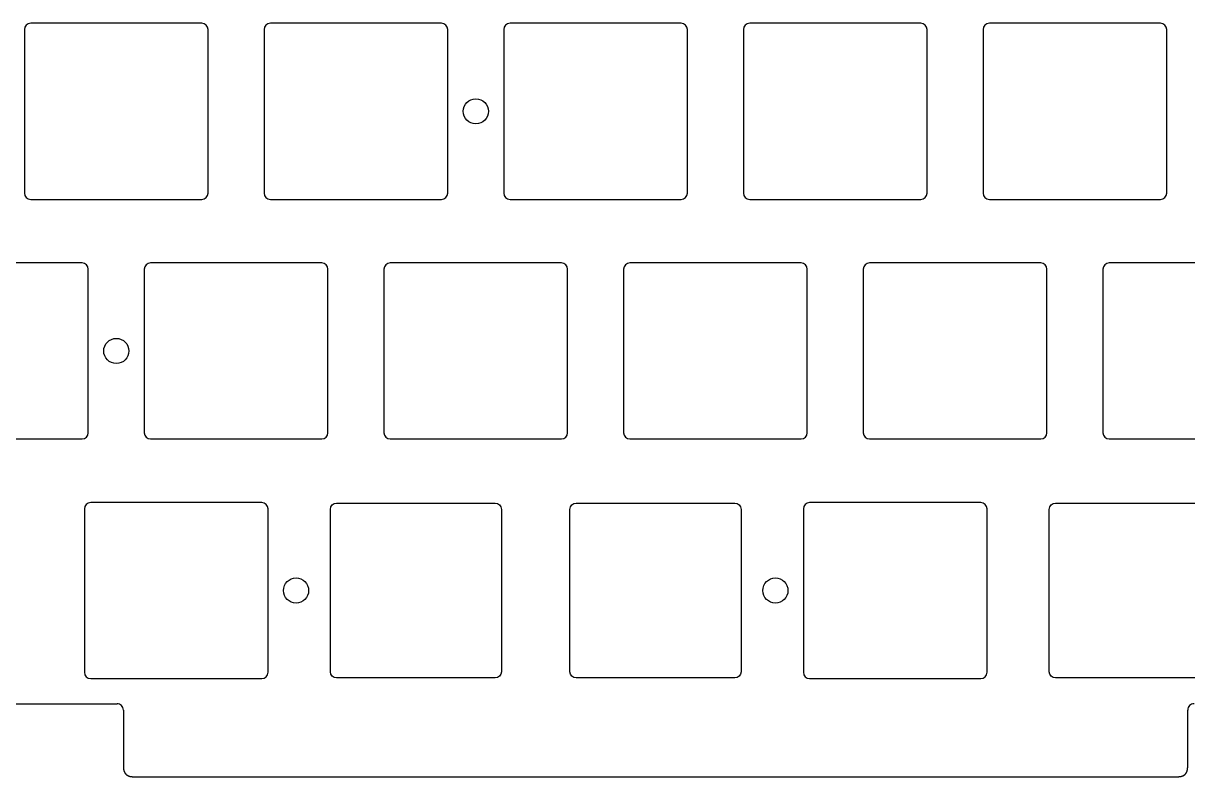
# Model space of a CAD drawing. Header units: millimetres. Extents: x -9 to 276, y -91 to 15.
# Drawn here: x 83.1 to 175.6, y -91 to -31.1 of the extents above; entities that cross this region are included whole.
import ezdxf

# ---------------------------------------------------------------- set-up
doc = ezdxf.new("R2010")
doc.units = ezdxf.units.MM
doc.layers.get('0').update_dxf_attribs({"linetype": 'CONTINUOUS'})
doc.layers.add('Edge.Cuts', color=53, linetype='CONTINUOUS', true_color=0xc8a339)

msp = doc.modelspace()

# ---------------------------------------------------------------- linework, layer by layer
for points in [[(102.55, -82.7), (102.55, -69.7, 0.414213562), (102.05, -69.2), (88.45, -69.2, 0.414212391), (87.95, -69.7), (87.95, -82.7, 0.414212391), (88.45, -83.2), (102.05, -83.2, 0.414213562)], [(107.5, -82.65), (107.5, -69.75, -0.414213562), (108, -69.25), (120.6, -69.25, -0.414213562), (121.1, -69.75), (121.1, -82.65, -0.414213562), (120.6, -83.15), (108, -83.15, -0.414213562)], [(140.15, -69.75), (140.15, -82.65, -0.414212391), (139.65, -83.15), (127.05, -83.15, -0.414212391), (126.55, -82.65), (126.55, -69.75, -0.414212391), (127.05, -69.25), (139.65, -69.25, -0.414212391)], [(145.1, -69.7), (145.1, -82.7, 0.414212391), (145.6, -83.2), (159.2, -83.2, 0.414213562), (159.7, -82.7), (159.7, -69.7, 0.414213562), (159.2, -69.2), (145.6, -69.2, 0.414212391)], [(164.65, -82.65), (164.65, -69.75, -0.414213562), (165.15, -69.25), (177.75, -69.25, -0.414213562), (178.25, -69.75), (178.25, -82.65, -0.414213562), (177.75, -83.15), (165.15, -83.15, -0.414213562)]]:
    msp.add_lwpolyline(points, format="xyb", close=True)
for centre in [(104.775, -76.2), (142.875, -76.2)]:
    msp.add_circle(centre, 1)
at = {"layer": 'Edge.Cuts', "linetype": 'CONTINUOUS'}
for p, q in [((97.2875, -31.1), (83.6875, -31.1)), ((116.3375, -31.1), (102.7375, -31.1)), ((135.3875, -31.1), (121.7875, -31.1)), ((154.4375, -31.1), (140.8375, -31.1)), ((173.4875, -31.1), (159.8875, -31.1)), ((83.1875, -31.6), (83.1875, -44.6)), ((97.7875, -44.6), (97.7875, -31.6)), ((102.2375, -31.6), (102.2375, -44.6)), ((116.8375, -44.6), (116.8375, -31.6)), ((121.2875, -31.6), (121.2875, -44.6)), ((135.8875, -44.6), (135.8875, -31.6)), ((140.3375, -31.6), (140.3375, -44.6)), ((154.9375, -44.6), (154.9375, -31.6)), ((159.3875, -31.6), (159.3875, -44.6)), ((173.9875, -44.6), (173.9875, -31.6)), ((83.6875, -45.1), (97.2875, -45.1)), ((102.7375, -45.1), (116.3375, -45.1)), ((121.7875, -45.1), (135.3875, -45.1)), ((140.8375, -45.1), (154.4375, -45.1)), ((159.8875, -45.1), (173.4875, -45.1)), ((87.7625, -50.15), (74.1625, -50.15)), ((88.2625, -63.65), (88.2625, -50.65)), ((92.7125, -50.65), (92.7125, -63.65)), ((106.8125, -50.15), (93.2125, -50.15)), ((107.3125, -63.65), (107.3125, -50.65)), ((111.7625, -50.65), (111.7625, -63.65)), ((125.8625, -50.15), (112.2625, -50.15)), ((126.3625, -63.65), (126.3625, -50.65)), ((130.8125, -50.65), (130.8125, -63.65)), ((144.9125, -50.15), (131.3125, -50.15)), ((145.4125, -63.65), (145.4125, -50.65)), ((149.8625, -50.65), (149.8625, -63.65)), ((163.9625, -50.15), (150.3625, -50.15)), ((164.4625, -63.65), (164.4625, -50.65)), ((168.9125, -50.65), (168.9125, -63.65)), ((183.0125, -50.15), (169.4125, -50.15)), ((74.1625, -64.15), (87.7625, -64.15)), ((93.2125, -64.15), (106.8125, -64.15)), ((112.2625, -64.15), (125.8625, -64.15)), ((131.3125, -64.15), (144.9125, -64.15)), ((150.3625, -64.15), (163.9625, -64.15)), ((169.4125, -64.15), (183.0125, -64.15)), ((81.849147, -85.199997), (90.550147, -85.199997)), ((91.050147, -85.699997), (91.050147, -90.199997)), ((175.649852, -90.199997), (175.649852, -85.699997)), ((91.050147, -90.199997), (91.050157, -90.205644)), ((91.050157, -90.205644), (91.050187, -90.211271)), ((91.050187, -90.211271), (91.050237, -90.216858)), ((91.050237, -90.216858), (91.050306, -90.222425)), ((91.050306, -90.222425), (91.050396, -90.227953)), ((91.050396, -90.227953), (91.050504, -90.233461)), ((91.050504, -90.233461), (91.050633, -90.23893)), ((91.050633, -90.23893), (91.05078, -90.24438)), ((91.05078, -90.24438), (91.050947, -90.249791)), ((91.050947, -90.249791), (91.051133, -90.255183)), ((91.051133, -90.255183), (91.051338, -90.260537)), ((91.051338, -90.260537), (91.051562, -90.265871)), ((91.051562, -90.265871), (91.051804, -90.271168)), ((91.051804, -90.271168), (91.052066, -90.276445)), ((91.052066, -90.276445), (91.052346, -90.281686)), ((91.052346, -90.281686), (91.052645, -90.286907)), ((91.052645, -90.286907), (91.052962, -90.292092)), ((91.052962, -90.292092), (91.053298, -90.297257)), ((91.053298, -90.297257), (91.053651, -90.302386)), ((91.053651, -90.302386), (91.054023, -90.307497)), ((91.054023, -90.307497), (91.054413, -90.312571)), ((91.054413, -90.312571), (91.054821, -90.317627)), ((91.054821, -90.317627), (91.055247, -90.322647)), ((91.055247, -90.322647), (91.055691, -90.327648)), ((91.055691, -90.327648), (91.056152, -90.332615)), ((91.056152, -90.332615), (91.056632, -90.337563)), ((91.056632, -90.337563), (91.057128, -90.342476)), ((91.057128, -90.342476), (91.057642, -90.347371)), ((91.057642, -90.347371), (91.058173, -90.352231)), ((91.058173, -90.352231), (91.058722, -90.357074)), ((91.058722, -90.357074), (91.059288, -90.361882)), ((91.059288, -90.361882), (91.059871, -90.366672)), ((91.059871, -90.366672), (91.06047, -90.371429)), ((91.06047, -90.371429), (91.061088, -90.376168)), ((91.061088, -90.376168), (91.061721, -90.380874)), ((91.061721, -90.380874), (91.062372, -90.385562)), ((91.062372, -90.385562), (91.063039, -90.390217)), ((91.063039, -90.390217), (91.063723, -90.394854)), ((91.063723, -90.394854), (91.064423, -90.399459)), ((91.064423, -90.399459), (91.065141, -90.404047)), ((91.065141, -90.404047), (91.065873, -90.408602)), ((91.065873, -90.408602), (91.066624, -90.41314)), ((91.066624, -90.41314), (91.067389, -90.417646)), ((91.067389, -90.417646), (91.068171, -90.422135)), ((91.068171, -90.422135), (91.068969, -90.426593)), ((91.068969, -90.426593), (91.069784, -90.431034)), ((91.069784, -90.431034), (91.070613, -90.435443)), ((91.070613, -90.435443), (91.07146, -90.439836)), ((91.07146, -90.439836), (91.072321, -90.444198)), ((91.072321, -90.444198), (91.073199, -90.448543)), ((91.073199, -90.448543), (91.074091, -90.452858)), ((91.074091, -90.452858), (91.075001, -90.457156)), ((91.075001, -90.457156), (91.075924, -90.461425)), ((91.075924, -90.461425), (91.076864, -90.465676)), ((91.076864, -90.465676), (91.077819, -90.469898)), ((91.077819, -90.469898), (91.07879, -90.474104)), ((91.07879, -90.474104), (91.079775, -90.478281)), ((91.079775, -90.478281), (91.080777, -90.482441)), ((91.080777, -90.482441), (91.081792, -90.486572)), ((91.081792, -90.486572), (91.082824, -90.490687)), ((91.082824, -90.490687), (91.083869, -90.494773)), ((91.083869, -90.494773), (91.084931, -90.498844)), ((91.084931, -90.498844), (91.086007, -90.502886)), ((91.086007, -90.502886), (91.087098, -90.506912)), ((91.087098, -90.506912), (91.088203, -90.510911)), ((91.088203, -90.510911), (91.089325, -90.514893)), ((91.089325, -90.514893), (91.090459, -90.518848)), ((91.090459, -90.518848), (91.09161, -90.522788)), ((91.09161, -90.522788), (91.092773, -90.5267)), ((91.092773, -90.5267), (91.093953, -90.530596)), ((91.093953, -90.530596), (91.095146, -90.534466)), ((91.095146, -90.534466), (91.096354, -90.53832)), ((91.096354, -90.53832), (91.097576, -90.542148)), ((91.097576, -90.542148), (91.098813, -90.54596)), ((91.098813, -90.54596), (91.100064, -90.549746)), ((91.100064, -90.549746), (91.10133, -90.553517)), ((91.10133, -90.553517), (91.102608, -90.557262)), ((91.102608, -90.557262), (91.103903, -90.560992)), ((91.103903, -90.560992), (91.10521, -90.564696)), ((91.10521, -90.564696), (91.106532, -90.568385)), ((91.106532, -90.568385), (91.107867, -90.572049)), ((91.107867, -90.572049), (91.109218, -90.575698)), ((91.109218, -90.575698), (91.110581, -90.579322)), ((91.110581, -90.579322), (91.111959, -90.582931)), ((91.111959, -90.582931), (91.11335, -90.586516)), ((91.11335, -90.586516), (91.114757, -90.590085)), ((91.114757, -90.590085), (91.116175, -90.593631)), ((91.116175, -90.593631), (91.117609, -90.597162)), ((91.117609, -90.597162), (91.119055, -90.600669)), ((91.119055, -90.600669), (91.120516, -90.604161)), ((91.120516, -90.604161), (91.12199, -90.60763)), ((91.12199, -90.60763), (91.123479, -90.611084)), ((91.123479, -90.611084), (91.124979, -90.614515)), ((91.124979, -90.614515), (91.126496, -90.617931)), ((91.126496, -90.617931), (91.128024, -90.621324)), ((91.128024, -90.621324), (91.129567, -90.624703)), ((91.129567, -90.624703), (91.131122, -90.62806)), ((91.131122, -90.62806), (91.132692, -90.631401)), ((91.132692, -90.631401), (91.134274, -90.634721)), ((91.134274, -90.634721), (91.135871, -90.638026)), ((91.135871, -90.638026), (91.13748, -90.64131)), ((91.13748, -90.64131), (91.139104, -90.644578)), ((91.139104, -90.644578), (91.14074, -90.647826)), ((91.14074, -90.647826), (91.142391, -90.651059)), ((91.142391, -90.651059), (91.144054, -90.654271)), ((91.144054, -90.654271), (91.145732, -90.657468)), ((91.145732, -90.657468), (91.147421, -90.660645)), ((91.147421, -90.660645), (91.149125, -90.663807)), ((91.149125, -90.663807), (91.150842, -90.666949)), ((91.150842, -90.666949), (91.152573, -90.670076)), ((91.152573, -90.670076), (91.154315, -90.673183)), ((91.154315, -90.673183), (91.156073, -90.676276)), ((91.156073, -90.676276), (91.157842, -90.679349)), ((91.157842, -90.679349), (91.159626, -90.682408)), ((91.159626, -90.682408), (91.161422, -90.685447)), ((91.161422, -90.685447), (91.163233, -90.688472)), ((91.163233, -90.688472), (91.165056, -90.691477)), ((91.165056, -90.691477), (91.166893, -90.694469)), ((91.166893, -90.694469), (91.168742, -90.697441)), ((91.168742, -90.697441), (91.170606, -90.700399)), ((91.170606, -90.700399), (91.172482, -90.703339)), ((91.172482, -90.703339), (91.174372, -90.706264)), ((175.523713, -90.709188), (175.527502, -90.703363)), ((175.527502, -90.703363), (175.531237, -90.697473)), ((175.531237, -90.697473), (175.534918, -90.691518)), ((175.534918, -90.691518), (175.538547, -90.685497)), ((175.538547, -90.685497), (175.542122, -90.679409)), ((175.542122, -90.679409), (175.545644, -90.673253)), ((175.545644, -90.673253), (175.549113, -90.667029)), ((175.549113, -90.667029), (175.552529, -90.660737)), ((175.552529, -90.660737), (175.555891, -90.654375)), ((175.555891, -90.654375), (175.559199, -90.647943)), ((175.559199, -90.647943), (175.562454, -90.64144)), ((175.562454, -90.64144), (175.565656, -90.634865)), ((175.565656, -90.634865), (175.568803, -90.628218)), ((175.568803, -90.628218), (175.571897, -90.621498)), ((175.571897, -90.621498), (175.574936, -90.614705)), ((175.574936, -90.614705), (175.577921, -90.607836)), ((175.577921, -90.607836), (175.580851, -90.600893)), ((175.580851, -90.600893), (175.583726, -90.593873)), ((175.583726, -90.593873), (175.586547, -90.586777)), ((175.586547, -90.586777), (175.589312, -90.579603)), ((175.589312, -90.579603), (175.592021, -90.57235)), ((175.592021, -90.57235), (175.594675, -90.565018)), ((175.594675, -90.565018), (175.597272, -90.557606)), ((175.597272, -90.557606), (175.599813, -90.550113)), ((175.599813, -90.550113), (175.602297, -90.542538)), ((175.602297, -90.542538), (175.604724, -90.53488)), ((175.604724, -90.53488), (175.607094, -90.527139)), ((175.607094, -90.527139), (175.609405, -90.519313)), ((175.609405, -90.519313), (175.611658, -90.511402)), ((175.611658, -90.511402), (175.613853, -90.503405)), ((175.613853, -90.503405), (175.615988, -90.495321)), ((175.615988, -90.495321), (175.618064, -90.487148)), ((175.618064, -90.487148), (175.620079, -90.478887)), ((175.620079, -90.478887), (175.622034, -90.470536)), ((175.622034, -90.470536), (175.623928, -90.462094)), ((175.623928, -90.462094), (175.625761, -90.45356)), ((175.625761, -90.45356), (175.627531, -90.444934)), ((175.627531, -90.444934), (175.629239, -90.436214)), ((175.629239, -90.436214), (175.630884, -90.427399)), ((175.630884, -90.427399), (175.632465, -90.418489)), ((175.632465, -90.418489), (175.633982, -90.409482)), ((175.633982, -90.409482), (175.635434, -90.400377)), ((175.635434, -90.400377), (175.63682, -90.391174)), ((175.63682, -90.391174), (175.638141, -90.381872)), ((175.638141, -90.381872), (175.639395, -90.372469)), ((175.639395, -90.372469), (175.640581, -90.362964)), ((175.640581, -90.362964), (175.6417, -90.353356)), ((175.6417, -90.353356), (175.64275, -90.343645)), ((175.64275, -90.343645), (175.643731, -90.33383)), ((175.643731, -90.33383), (175.644642, -90.323908)), ((175.644642, -90.323908), (175.645482, -90.31388)), ((175.645482, -90.31388), (175.646251, -90.303744)), ((175.646251, -90.303744), (175.646948, -90.293499)), ((175.646948, -90.293499), (175.647571, -90.283144)), ((175.647571, -90.283144), (175.648122, -90.272678)), ((175.648122, -90.272678), (175.648598, -90.2621)), ((175.648598, -90.2621), (175.648998, -90.251408)), ((175.648998, -90.251408), (175.649323, -90.240603)), ((175.649323, -90.240603), (175.649571, -90.229682)), ((175.649571, -90.229682), (175.649742, -90.218644)), ((175.649742, -90.218644), (175.649834, -90.207489)), ((175.649834, -90.207489), (175.649852, -90.199997)), ((91.174372, -90.706264), (91.176274, -90.709171)), ((91.176274, -90.709171), (91.178191, -90.712063)), ((91.178191, -90.712063), (91.18012, -90.714938)), ((91.18012, -90.714938), (91.182064, -90.717798)), ((91.182064, -90.717798), (91.184019, -90.720641)), ((91.184019, -90.720641), (91.185989, -90.723469)), ((91.185989, -90.723469), (91.187972, -90.72628)), ((91.187972, -90.72628), (91.189968, -90.729076)), ((91.189968, -90.729076), (91.191977, -90.731856)), ((91.191977, -90.731856), (91.194001, -90.734621)), ((91.194001, -90.734621), (91.196037, -90.737369)), ((91.196037, -90.737369), (91.198087, -90.740103)), ((91.198087, -90.740103), (91.200149, -90.74282)), ((91.200149, -90.74282), (91.202226, -90.745523)), ((91.202226, -90.745523), (91.204316, -90.74821)), ((91.204316, -90.74821), (91.20642, -90.750882)), ((91.20642, -90.750882), (91.208536, -90.753538)), ((91.208536, -90.753538), (91.210667, -90.75618)), ((91.210667, -90.75618), (91.212811, -90.758806)), ((91.212811, -90.758806), (91.214969, -90.761418)), ((91.214969, -90.761418), (91.217139, -90.764014)), ((91.217139, -90.764014), (91.219324, -90.766596)), ((91.219324, -90.766596), (91.221522, -90.769163)), ((91.221522, -90.769163), (91.223735, -90.771715)), ((91.223735, -90.771715), (91.22596, -90.774252)), ((91.22596, -90.774252), (91.2282, -90.776774)), ((91.2282, -90.776774), (91.230453, -90.779282)), ((91.230453, -90.779282), (91.23272, -90.781775)), ((91.23272, -90.781775), (91.235001, -90.784254)), ((91.235001, -90.784254), (91.237295, -90.786718)), ((91.237295, -90.786718), (91.239604, -90.789168)), ((91.239604, -90.789168), (91.241926, -90.791604)), ((91.241926, -90.791604), (91.244263, -90.794025)), ((91.244263, -90.794025), (91.246613, -90.796431)), ((91.246613, -90.796431), (91.248978, -90.798824)), ((91.248978, -90.798824), (91.251356, -90.801202)), ((91.251356, -90.801202), (91.256156, -90.805917)), ((91.256156, -90.805917), (91.261012, -90.810574)), ((91.261012, -90.810574), (91.265926, -90.815176)), ((91.265926, -90.815176), (91.270897, -90.819722)), ((91.270897, -90.819722), (91.275926, -90.824213)), ((91.275926, -90.824213), (91.281013, -90.828649)), ((91.281013, -90.828649), (91.286159, -90.833029)), ((91.286159, -90.833029), (91.291364, -90.837355)), ((91.291364, -90.837355), (91.296629, -90.841627)), ((91.296629, -90.841627), (91.301955, -90.845844)), ((91.301955, -90.845844), (91.30734, -90.850007)), ((91.30734, -90.850007), (91.312787, -90.854116)), ((91.312787, -90.854116), (91.318296, -90.858172)), ((91.318296, -90.858172), (91.323866, -90.862174)), ((91.323866, -90.862174), (91.3295, -90.866122)), ((91.3295, -90.866122), (91.335196, -90.870017)), ((91.335196, -90.870017), (91.340956, -90.873858)), ((91.340956, -90.873858), (91.346781, -90.877647)), ((91.346781, -90.877647), (91.352671, -90.881382)), ((91.352671, -90.881382), (91.358626, -90.885063)), ((91.358626, -90.885063), (91.364647, -90.888692)), ((91.364647, -90.888692), (91.370735, -90.892267)), ((91.370735, -90.892267), (91.376891, -90.895789)), ((91.376891, -90.895789), (91.383115, -90.899258)), ((91.383115, -90.899258), (91.389407, -90.902674)), ((91.389407, -90.902674), (91.395769, -90.906036)), ((91.395769, -90.906036), (91.402201, -90.909344)), ((91.402201, -90.909344), (91.408704, -90.912599)), ((91.408704, -90.912599), (91.415279, -90.915801)), ((91.415279, -90.915801), (91.421926, -90.918948)), ((91.421926, -90.918948), (91.428646, -90.922042)), ((91.428646, -90.922042), (91.435439, -90.925081)), ((91.435439, -90.925081), (91.442308, -90.928066)), ((91.442308, -90.928066), (91.449251, -90.930996)), ((91.449251, -90.930996), (91.456271, -90.933871)), ((91.456271, -90.933871), (91.463367, -90.936692)), ((91.463367, -90.936692), (91.470541, -90.939457)), ((91.470541, -90.939457), (91.477794, -90.942166)), ((91.477794, -90.942166), (91.485126, -90.94482)), ((91.485126, -90.94482), (91.492538, -90.947417)), ((91.492538, -90.947417), (91.500031, -90.949958)), ((91.500031, -90.949958), (91.507606, -90.952442)), ((91.507606, -90.952442), (91.515264, -90.954869)), ((91.515264, -90.954869), (91.523005, -90.957239)), ((91.523005, -90.957239), (91.530831, -90.95955)), ((91.530831, -90.95955), (91.538742, -90.961803)), ((91.538742, -90.961803), (91.546739, -90.963998)), ((91.546739, -90.963998), (91.554823, -90.966133)), ((91.554823, -90.966133), (91.562996, -90.968209)), ((91.562996, -90.968209), (91.571257, -90.970224)), ((91.571257, -90.970224), (91.579608, -90.972179)), ((91.579608, -90.972179), (91.58805, -90.974073)), ((91.58805, -90.974073), (91.596584, -90.975906)), ((91.596584, -90.975906), (91.60521, -90.977676)), ((91.60521, -90.977676), (91.61393, -90.979384)), ((91.61393, -90.979384), (91.622745, -90.981029)), ((91.622745, -90.981029), (91.631655, -90.98261)), ((91.631655, -90.98261), (91.640662, -90.984127)), ((91.640662, -90.984127), (91.649767, -90.985579)), ((91.649767, -90.985579), (91.65897, -90.986965)), ((91.65897, -90.986965), (91.668272, -90.988286)), ((91.668272, -90.988286), (91.677675, -90.98954)), ((91.677675, -90.98954), (91.68718, -90.990726)), ((91.68718, -90.990726), (91.696788, -90.991845)), ((91.696788, -90.991845), (91.706499, -90.992895)), ((91.706499, -90.992895), (91.716314, -90.993876)), ((91.716314, -90.993876), (91.726236, -90.994787)), ((91.726236, -90.994787), (91.736264, -90.995627)), ((91.736264, -90.995627), (91.7464, -90.996396)), ((91.7464, -90.996396), (91.756645, -90.997093)), ((91.756645, -90.997093), (91.767, -90.997716)), ((91.767, -90.997716), (91.777466, -90.998267)), ((91.777466, -90.998267), (91.788044, -90.998743)), ((91.788044, -90.998743), (91.798736, -90.999143)), ((91.798736, -90.999143), (91.809541, -90.999468)), ((91.809541, -90.999468), (91.820462, -90.999716)), ((91.820462, -90.999716), (91.8315, -90.999887)), ((91.8315, -90.999887), (91.842655, -90.999979)), ((91.842655, -90.999979), (91.850147, -90.999997)), ((91.850147, -90.999997), (174.849852, -90.999997)), ((174.849852, -90.999997), (174.855499, -90.999987)), ((174.855499, -90.999987), (174.861126, -90.999957)), ((174.861126, -90.999957), (174.866713, -90.999907)), ((174.866713, -90.999907), (174.87228, -90.999838)), ((174.87228, -90.999838), (174.877808, -90.999748)), ((174.877808, -90.999748), (174.883316, -90.99964)), ((174.883316, -90.99964), (174.888785, -90.999511)), ((174.888785, -90.999511), (174.894235, -90.999364)), ((174.894235, -90.999364), (174.899646, -90.999197)), ((174.899646, -90.999197), (174.905038, -90.999011)), ((174.905038, -90.999011), (174.910392, -90.998806)), ((174.910392, -90.998806), (174.915726, -90.998582)), ((174.915726, -90.998582), (174.921023, -90.99834)), ((174.921023, -90.99834), (174.9263, -90.998078)), ((174.9263, -90.998078), (174.931541, -90.997798)), ((174.931541, -90.997798), (174.936762, -90.997499)), ((174.936762, -90.997499), (174.941947, -90.997182)), ((174.941947, -90.997182), (174.947112, -90.996846)), ((174.947112, -90.996846), (174.952241, -90.996493)), ((174.952241, -90.996493), (174.957352, -90.996121)), ((174.957352, -90.996121), (174.962426, -90.995731)), ((174.962426, -90.995731), (174.967482, -90.995323)), ((174.967482, -90.995323), (174.972502, -90.994897)), ((174.972502, -90.994897), (174.977503, -90.994453)), ((174.977503, -90.994453), (174.98247, -90.993992)), ((174.98247, -90.993992), (174.987418, -90.993512)), ((174.987418, -90.993512), (174.992331, -90.993016)), ((174.992331, -90.993016), (174.997226, -90.992502)), ((174.997226, -90.992502), (175.002086, -90.991971)), ((175.002086, -90.991971), (175.006929, -90.991422)), ((175.006929, -90.991422), (175.011737, -90.990856)), ((175.011737, -90.990856), (175.016527, -90.990273)), ((175.016527, -90.990273), (175.021284, -90.989674)), ((175.021284, -90.989674), (175.026023, -90.989056)), ((175.026023, -90.989056), (175.030729, -90.988423)), ((175.030729, -90.988423), (175.035417, -90.987772)), ((175.035417, -90.987772), (175.040072, -90.987105)), ((175.040072, -90.987105), (175.044709, -90.986421)), ((175.044709, -90.986421), (175.049314, -90.985721)), ((175.049314, -90.985721), (175.053902, -90.985003)), ((175.053902, -90.985003), (175.058457, -90.984271)), ((175.058457, -90.984271), (175.062995, -90.98352)), ((175.062995, -90.98352), (175.067501, -90.982755)), ((175.067501, -90.982755), (175.07199, -90.981973)), ((175.07199, -90.981973), (175.076448, -90.981175)), ((175.076448, -90.981175), (175.080889, -90.98036)), ((175.080889, -90.98036), (175.085298, -90.979531)), ((175.085298, -90.979531), (175.089691, -90.978684)), ((175.089691, -90.978684), (175.094053, -90.977823)), ((175.094053, -90.977823), (175.098398, -90.976945)), ((175.098398, -90.976945), (175.102713, -90.976053)), ((175.102713, -90.976053), (175.107011, -90.975143)), ((175.107011, -90.975143), (175.11128, -90.97422)), ((175.11128, -90.97422), (175.115531, -90.97328)), ((175.115531, -90.97328), (175.119753, -90.972325)), ((175.119753, -90.972325), (175.123959, -90.971354)), ((175.123959, -90.971354), (175.128136, -90.970369)), ((175.128136, -90.970369), (175.132296, -90.969367)), ((175.132296, -90.969367), (175.136427, -90.968352)), ((175.136427, -90.968352), (175.140542, -90.96732)), ((175.140542, -90.96732), (175.144628, -90.966275)), ((175.144628, -90.966275), (175.148699, -90.965213)), ((175.148699, -90.965213), (175.152741, -90.964137)), ((175.152741, -90.964137), (175.156767, -90.963046)), ((175.156767, -90.963046), (175.160766, -90.961941)), ((175.160766, -90.961941), (175.164748, -90.960819)), ((175.164748, -90.960819), (175.168703, -90.959685)), ((175.168703, -90.959685), (175.172643, -90.958534)), ((175.172643, -90.958534), (175.176555, -90.957371)), ((175.176555, -90.957371), (175.180451, -90.956191)), ((175.180451, -90.956191), (175.184321, -90.954998)), ((175.184321, -90.954998), (175.188175, -90.95379)), ((175.188175, -90.95379), (175.192003, -90.952568)), ((175.192003, -90.952568), (175.195815, -90.951331)), ((175.195815, -90.951331), (175.199601, -90.95008)), ((175.199601, -90.95008), (175.203372, -90.948814)), ((175.203372, -90.948814), (175.207117, -90.947536)), ((175.207117, -90.947536), (175.210847, -90.946241)), ((175.210847, -90.946241), (175.214551, -90.944934)), ((175.214551, -90.944934), (175.21824, -90.943612)), ((175.21824, -90.943612), (175.221904, -90.942277)), ((175.221904, -90.942277), (175.225553, -90.940926)), ((175.225553, -90.940926), (175.229177, -90.939563)), ((175.229177, -90.939563), (175.232786, -90.938185)), ((175.232786, -90.938185), (175.236371, -90.936794)), ((175.236371, -90.936794), (175.23994, -90.935387)), ((175.23994, -90.935387), (175.243486, -90.933969)), ((175.243486, -90.933969), (175.247017, -90.932535)), ((175.247017, -90.932535), (175.250524, -90.931089)), ((175.250524, -90.931089), (175.254016, -90.929628)), ((175.254016, -90.929628), (175.257485, -90.928154)), ((175.257485, -90.928154), (175.260939, -90.926665)), ((175.260939, -90.926665), (175.26437, -90.925165)), ((175.26437, -90.925165), (175.267786, -90.923648)), ((175.267786, -90.923648), (175.271179, -90.92212)), ((175.271179, -90.92212), (175.274558, -90.920577)), ((175.274558, -90.920577), (175.277915, -90.919022)), ((175.277915, -90.919022), (175.281256, -90.917452)), ((175.281256, -90.917452), (175.284576, -90.91587)), ((175.284576, -90.91587), (175.287881, -90.914273)), ((175.287881, -90.914273), (175.291165, -90.912664)), ((175.291165, -90.912664), (175.294433, -90.91104)), ((175.294433, -90.91104), (175.297681, -90.909404)), ((175.297681, -90.909404), (175.300914, -90.907753)), ((175.300914, -90.907753), (175.304126, -90.90609)), ((175.304126, -90.90609), (175.307323, -90.904412)), ((175.307323, -90.904412), (175.3105, -90.902723)), ((175.3105, -90.902723), (175.313662, -90.901019)), ((175.313662, -90.901019), (175.316804, -90.899302)), ((175.316804, -90.899302), (175.319931, -90.897571)), ((175.319931, -90.897571), (175.323038, -90.895829)), ((175.323038, -90.895829), (175.326131, -90.894071)), ((175.326131, -90.894071), (175.329204, -90.892302)), ((175.329204, -90.892302), (175.332263, -90.890518)), ((175.332263, -90.890518), (175.335302, -90.888722)), ((175.335302, -90.888722), (175.338327, -90.886911)), ((175.338327, -90.886911), (175.341332, -90.885088)), ((175.341332, -90.885088), (175.344324, -90.883251)), ((175.344324, -90.883251), (175.347296, -90.881402)), ((175.347296, -90.881402), (175.350254, -90.879538)), ((175.350254, -90.879538), (175.353194, -90.877662)), ((175.353194, -90.877662), (175.356119, -90.875772)), ((175.356119, -90.875772), (175.359026, -90.87387)), ((175.359026, -90.87387), (175.361918, -90.871953)), ((175.361918, -90.871953), (175.364793, -90.870024)), ((175.364793, -90.870024), (175.367653, -90.86808)), ((175.367653, -90.86808), (175.370496, -90.866125)), ((175.370496, -90.866125), (175.373324, -90.864155)), ((175.373324, -90.864155), (175.376135, -90.862172)), ((175.376135, -90.862172), (175.378931, -90.860176)), ((175.378931, -90.860176), (175.381711, -90.858167)), ((175.381711, -90.858167), (175.384476, -90.856143)), ((175.384476, -90.856143), (175.387224, -90.854107)), ((175.387224, -90.854107), (175.389958, -90.852057)), ((175.389958, -90.852057), (175.392675, -90.849995)), ((175.392675, -90.849995), (175.395378, -90.847918)), ((175.395378, -90.847918), (175.398065, -90.845828)), ((175.398065, -90.845828), (175.400737, -90.843724)), ((175.400737, -90.843724), (175.403393, -90.841608)), ((175.403393, -90.841608), (175.406035, -90.839477)), ((175.406035, -90.839477), (175.408661, -90.837333)), ((175.408661, -90.837333), (175.411273, -90.835175)), ((175.411273, -90.835175), (175.413869, -90.833005)), ((175.413869, -90.833005), (175.416451, -90.83082)), ((175.416451, -90.83082), (175.419018, -90.828622)), ((175.419018, -90.828622), (175.42157, -90.826409)), ((175.42157, -90.826409), (175.424107, -90.824184)), ((175.424107, -90.824184), (175.426629, -90.821944)), ((175.426629, -90.821944), (175.429137, -90.819691)), ((175.429137, -90.819691), (175.43163, -90.817424)), ((175.43163, -90.817424), (175.434109, -90.815143)), ((175.434109, -90.815143), (175.436573, -90.812849)), ((175.436573, -90.812849), (175.439023, -90.81054)), ((175.439023, -90.81054), (175.441459, -90.808218)), ((175.441459, -90.808218), (175.44388, -90.805881)), ((175.44388, -90.805881), (175.446286, -90.803531)), ((175.446286, -90.803531), (175.448679, -90.801166)), ((175.448679, -90.801166), (175.451057, -90.798788)), ((175.451057, -90.798788), (175.455772, -90.793988)), ((175.455772, -90.793988), (175.460429, -90.789132)), ((175.460429, -90.789132), (175.465031, -90.784218)), ((175.465031, -90.784218), (175.469577, -90.779247)), ((175.469577, -90.779247), (175.474068, -90.774218)), ((175.474068, -90.774218), (175.478504, -90.769131)), ((175.478504, -90.769131), (175.482884, -90.763985)), ((175.482884, -90.763985), (175.48721, -90.75878)), ((175.48721, -90.75878), (175.491482, -90.753515)), ((175.491482, -90.753515), (175.495699, -90.748189)), ((175.495699, -90.748189), (175.499862, -90.742804)), ((175.499862, -90.742804), (175.503971, -90.737357)), ((175.503971, -90.737357), (175.508027, -90.731848)), ((175.508027, -90.731848), (175.512029, -90.726278)), ((175.512029, -90.726278), (175.515977, -90.720644)), ((175.515977, -90.720644), (175.519872, -90.714948)), ((175.519872, -90.714948), (175.523713, -90.709188))]:
    msp.add_line(p, q, dxfattribs=at)
at = {"layer": 'Edge.Cuts'}
for centre in [(119.0625, -38.1), (90.4875, -57.15)]:
    msp.add_circle(centre, 1, dxfattribs=at)
for centre, radius, start, end in [((83.6875, -31.6), 0.5, 90, 180), ((97.2875, -31.6), 0.5, 0, 90), ((102.7375, -31.6), 0.5, 90, 180), ((116.3375, -31.6), 0.5, 0, 90), ((121.7875, -31.6), 0.5, 90, 180), ((135.3875, -31.6), 0.5, 0, 90), ((140.8375, -31.6), 0.5, 90, 180), ((154.4375, -31.6), 0.5, 0, 90), ((159.8875, -31.6), 0.5, 90, 180), ((173.4875, -31.6), 0.5, 0, 90), ((83.6875, -44.6), 0.5, -180, -90), ((97.2875, -44.6), 0.5, -90, 0), ((102.7375, -44.6), 0.5, -180, -90), ((116.3375, -44.6), 0.5, -90, 0), ((121.7875, -44.6), 0.5, -180, -90), ((135.3875, -44.6), 0.5, -90, 0), ((140.8375, -44.6), 0.5, -180, -90), ((154.4375, -44.6), 0.5, -90, 0), ((159.8875, -44.6), 0.5, -180, -90), ((173.4875, -44.6), 0.5, -90, 0), ((87.7625, -50.65), 0.5, 0, 90), ((93.2125, -50.65), 0.5, 90, 180), ((106.8125, -50.65), 0.5, 0, 90), ((112.2625, -50.65), 0.5, 90, 180), ((125.8625, -50.65), 0.5, 0, 90), ((131.3125, -50.65), 0.5, 90, 180), ((144.9125, -50.65), 0.5, 0, 90), ((150.3625, -50.65), 0.5, 90, 180), ((163.9625, -50.65), 0.5, 0, 90), ((169.4125, -50.65), 0.5, 90, 180), ((87.7625, -63.65), 0.5, -90, 0), ((93.2125, -63.65), 0.5, -180, -90), ((106.8125, -63.65), 0.5, -90, 0), ((112.2625, -63.65), 0.5, -180, -90), ((125.8625, -63.65), 0.5, -90, 0), ((131.3125, -63.65), 0.5, -180, -90), ((144.9125, -63.65), 0.5, -90, 0), ((150.3625, -63.65), 0.5, -180, -90), ((163.9625, -63.65), 0.5, -90, 0), ((169.4125, -63.65), 0.5, -180, -90), ((90.5502, -85.7), 0.500003, 0.0003438, 90.00607332), ((176.1498, -85.7), 0.499948, 89.99404055, 179.99965619)]:
    msp.add_arc(centre, radius, start, end, dxfattribs=at)

doc.saveas('drawing.dxf')
